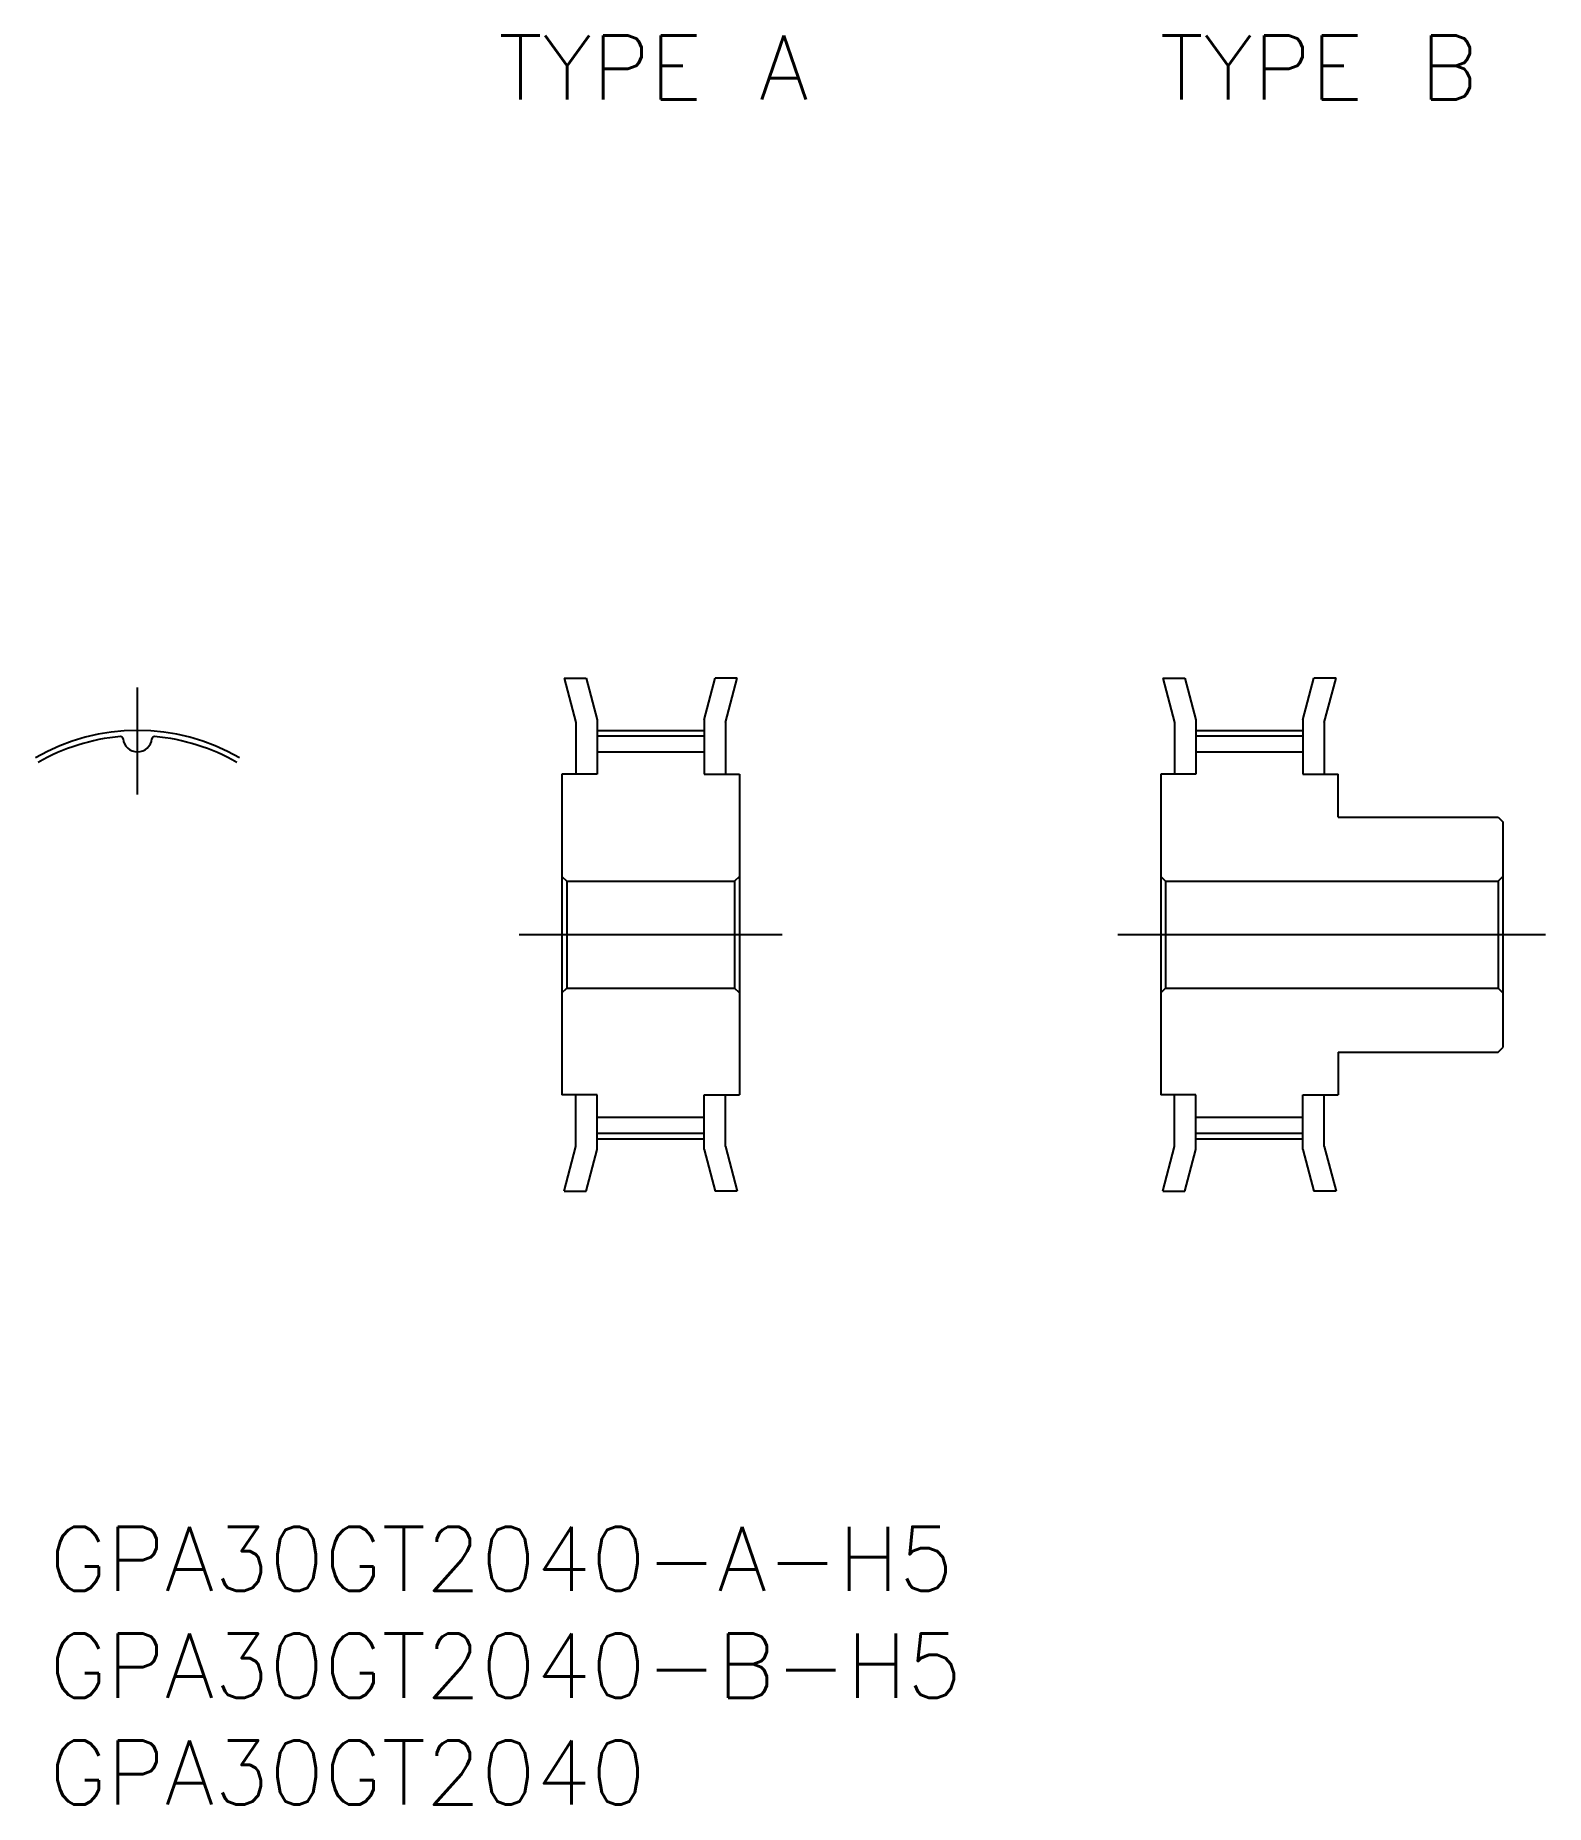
# Model space of a CAD drawing. Extents: x -4.8 to 65.9, y -40.7 to 42.1.
import ezdxf

# ---------------------------------------------------------------- set-up
doc = ezdxf.new("R2010")
doc.units = 0
doc.linetypes.add('CENTER', pattern=[50.8, 31.75, -6.35, 6.35, -6.35])
doc.layers.get('0').update_dxf_attribs({"linetype": 'CONTINUOUS'})
doc.layers.add('CENTER', color=1, linetype='CONTINUOUS')
doc.styles.get("Standard").update_dxf_attribs({"font": 'txt.shx', "height": 3, "bigfont": 'bigfont.shx'})

msp = doc.modelspace()

# ---------------------------------------------------------------- linework, layer by layer
at = {"color": 7, "linetype": 'CONTINUOUS'}
for p, q in [((19.95, 12), (20.5, 9.915)), ((19.95, 12), (20.984, 12)), ((20.984, 12), (21.5, 10.045)), ((26.5, 10.045), (27.016, 12)), ((28.05, 12), (27.016, 12)), ((27.5, 9.915), (28.05, 12)), ((47.95, 12), (48.5, 9.915)), ((47.95, 12), (48.984, 12)), ((48.984, 12), (49.5, 10.045)), ((54.5, 10.045), (55.016, 12)), ((56.05, 12), (55.016, 12)), ((55.5, 9.915), (56.05, 12)), ((21.5, 10.045), (21.5, 7.5)), ((26.5, 10.045), (26.5, 7.5)), ((49.5, 10.045), (49.5, 7.5)), ((54.5, 10.045), (54.5, 7.5)), ((20.5, 9.915), (20.5, 7.5)), ((21.5, 9.295), (26.5, 9.295)), ((27.5, 9.915), (27.5, 7.5)), ((48.5, 9.915), (48.5, 7.5)), ((49.5, 9.295), (54.5, 9.295)), ((55.5, 9.915), (55.5, 7.5)), ((21.5, 8.545), (26.5, 8.545)), ((49.5, 8.545), (54.5, 8.545)), ((19.85, 7.5), (19.85, -7.5)), ((21.5, 7.5), (19.85, 7.5)), ((26.5, 7.5), (28.15, 7.5)), ((28.15, 7.5), (28.15, -7.5)), ((47.85, 7.5), (47.85, -7.5)), ((49.5, 7.5), (47.85, 7.5)), ((54.5, 7.5), (56.15, 7.5)), ((56.15, 5.5), (56.15, 7.5)), ((56.15, 5.5), (63.625, 5.5)), ((63.625, 5.5), (63.85, 5.275)), ((63.85, 5.275), (63.85, -5.275)), ((19.85, 2.725), (20.075, 2.5)), ((20.075, 2.5), (27.925, 2.5)), ((20.075, 2.5), (20.075, -2.5)), ((28.15, 2.725), (27.925, 2.5)), ((27.925, 2.5), (27.925, -2.5)), ((47.85, 2.725), (48.075, 2.5)), ((48.075, 2.5), (63.625, 2.5)), ((48.075, 2.5), (48.075, -2.5)), ((63.85, 2.725), (63.625, 2.5)), ((63.625, 2.5), (63.625, -2.5)), ((19.85, -2.725), (20.075, -2.5)), ((20.075, -2.5), (27.925, -2.5)), ((28.15, -2.725), (27.925, -2.5)), ((47.85, -2.725), (48.075, -2.5)), ((48.075, -2.5), (63.625, -2.5)), ((63.85, -2.725), (63.625, -2.5)), ((56.15, -5.5), (63.625, -5.5)), ((56.15, -5.5), (56.15, -7.5)), ((63.625, -5.5), (63.85, -5.275)), ((21.5, -7.5), (19.85, -7.5)), ((20.5, -9.915), (20.5, -7.5)), ((21.5, -10.045), (21.5, -7.5)), ((26.5, -10.045), (26.5, -7.5)), ((26.5, -7.5), (28.15, -7.5)), ((27.5, -9.915), (27.5, -7.5)), ((49.5, -7.5), (47.85, -7.5)), ((48.5, -9.915), (48.5, -7.5)), ((49.5, -10.045), (49.5, -7.5)), ((54.5, -10.045), (54.5, -7.5)), ((54.5, -7.5), (56.15, -7.5)), ((55.5, -9.915), (55.5, -7.5)), ((21.5, -8.545), (26.5, -8.545)), ((49.5, -8.545), (54.5, -8.545)), ((19.95, -12), (20.5, -9.915)), ((21.5, -9.295), (26.5, -9.295)), ((27.5, -9.915), (28.05, -12)), ((47.95, -12), (48.5, -9.915)), ((49.5, -9.295), (54.5, -9.295)), ((55.5, -9.915), (56.05, -12)), ((20.984, -12), (21.5, -10.045)), ((26.5, -10.045), (27.016, -12)), ((48.984, -12), (49.5, -10.045)), ((54.5, -10.045), (55.016, -12)), ((19.95, -12), (20.984, -12)), ((28.05, -12), (27.016, -12)), ((47.95, -12), (48.984, -12)), ((56.05, -12), (55.016, -12))]:
    msp.add_line(p, q, dxfattribs=at)
for centre, radius, start, end in [((0, 0), 9.295, 94.89967, 120), ((-0.784, 9.149), 0.113, 5.17674, 94.89967), ((0, 9.22), 0.675, 185.17674, 354.82326), ((0.784, 9.149), 0.112, 85.10034, 174.82326), ((0, 0), 9.295, 60, 85.10033)]:
    msp.add_arc(centre, radius, start, end, dxfattribs=at)
at = {"layer": 'CENTER', "color": 1, "linetype": 'CENTER'}
for p, q in [((0, 6.545), (0, 11.55)), ((21.5, 9.55), (26.5, 9.55)), ((49.5, 9.55), (54.5, 9.55)), ((17.85, 0), (30.15, 0)), ((45.85, 0), (65.85, 0)), ((21.5, -9.55), (26.5, -9.55)), ((49.5, -9.55), (54.5, -9.55))]:
    msp.add_line(p, q, dxfattribs=at)
msp.add_arc((0, 0), 9.55, 60, 120, dxfattribs=at)

# ---------------------------------------------------------------- texts
at = {"color": 7, "linetype": 'CONTINUOUS'}
for s, p in [('TYPE A', (16.885, 39.06)), ('TYPE B', (47.798, 39.06)), ('GPA30GT2040-A-H5', (-4.129, -30.695)), ('GPA30GT2040-B-H5', (-4.129, -35.695)), ('GPA30GT2040', (-4.129, -40.695))]:
    msp.add_text(s, height=3, dxfattribs=at).set_placement(p)

doc.saveas('drawing.dxf')
